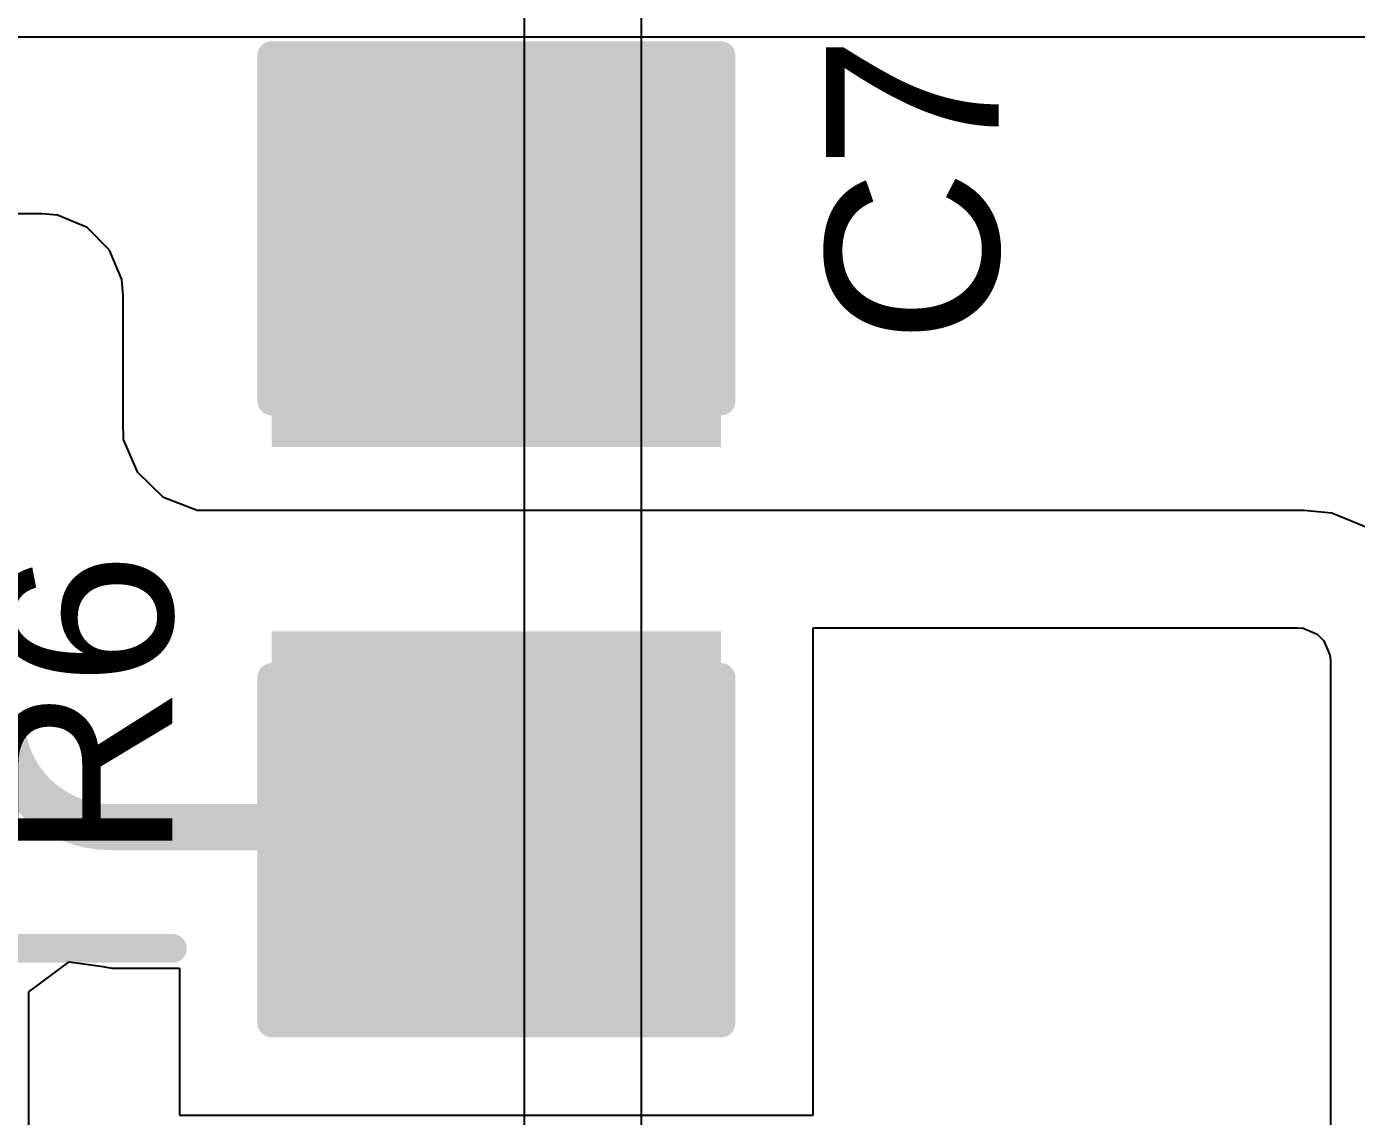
# Model space of a CAD drawing. Header units: inches. Extents: x -18 to 202, y -11 to 119.
# Drawn here: x 43.52 to 49.38, y 17.27 to 22.07 of the extents above; entities that cross this region are included whole.
import ezdxf

# ---------------------------------------------------------------- set-up
doc = ezdxf.new("R2010")
doc.units = ezdxf.units.IN
for name, color, linetype in [('Board Outline', 216, 'Continuous'), ('Bottom Layer', 5, 'Continuous'), ('Top Layer', 1, 'Continuous'), ('Top Overlay', 2, 'Continuous'), ('Top Paste', 8, 'Continuous'), ('Top Solder', 216, 'Continuous')]:
    doc.layers.add(name, color=color, linetype=linetype)
doc.styles.add('Arial', font='', dxfattribs={"height": 0.2})
doc.styles.get('Arial').set_extended_font_data('Arial')

# ---------------------------------------------------------------- blocks, each defined once
blk = doc.blocks.new('C___1206_102')
at = {"layer": 'Top Layer'}
for points in [[(-2.03200254, 0.889), (-0.50800254, 0.889), (-0.50800254, -0.889), (-2.03200254, -0.889)], [(0.508, 0.889), (2.032, 0.889), (2.032, -0.889), (0.508, -0.889)]]:
    blk.add_hatch(color=1, dxfattribs=at).paths.add_polyline_path(points)
at = {"layer": 'Top Paste'}
for points in [[(-2.03200254, 0.889), (-0.50800254, 0.889), (-0.50800254, -0.889), (-2.03200254, -0.889)], [(0.508, 0.889), (2.032, 0.889), (2.032, -0.889), (0.508, -0.889)]]:
    blk.add_hatch(color=8, dxfattribs=at).paths.add_polyline_path(points)
at = {"layer": 'Top Solder'}
for points in [[(-2.13360254, 0.9905999999999999), (-0.40640254, 0.9905999999999999), (-0.40640254, -0.9905999999999999), (-2.13360254, -0.9905999999999999)], [(0.4064, 0.9905999999999999), (2.1336, 0.9905999999999999), (2.1336, -0.9905999999999999), (0.4064, -0.9905999999999999)]]:
    blk.add_hatch(color=216, dxfattribs=at).paths.add_polyline_path(points)
at = {"layer": 'Top Overlay', "const_width": 0.127}
for points in [[(-2.1336, 0.9905999999999999), (-2.1336, -0.9905974599999998)], [(-2.1336, 0.9905999999999999), (-0.6096, 0.9905999999999999)], [(0.60959746, 0.9905999999999999), (2.13359746, 0.9905999999999999)], [(2.13359746, 0.9905999999999999), (2.13359746, -0.99060254)], [(-2.1336, -0.9905974599999998), (-0.6096, -0.9905974599999998)], [(0.6096025399999999, -0.99060254), (2.13359746, -0.99060254)]]:
    blk.add_lwpolyline(points, dxfattribs=at)
at = {"layer": 'Top Overlay', "const_width": 0.0635}
for points in [[(-2.16535, 0.9905999999999999, 1), (-2.10185, 0.9905999999999999, 1)], [(-2.16535, 0.9905999999999999, 1), (-2.10185, 0.9905999999999999, 1)], [(-0.64135, 0.9905999999999999, 1), (-0.57785, 0.9905999999999999, 1)], [(0.57784746, 0.9905999999999999, 1), (0.64134746, 0.9905999999999999, 1)], [(2.10184746, 0.9905999999999999, 1), (2.16534746, 0.9905999999999999, 1)], [(2.10184746, 0.9905999999999999, 1), (2.16534746, 0.9905999999999999, 1)], [(-2.16535, -0.9905974599999998, 1), (-2.10185, -0.9905974599999998, 1)], [(-2.16535, -0.9905974599999998, 1), (-2.10185, -0.9905974599999998, 1)], [(-0.64135, -0.9905974599999998, 1), (-0.57785, -0.9905974599999998, 1)], [(0.57785254, -0.99060254, 1), (0.64135254, -0.99060254, 1)], [(2.10184746, -0.99060254, 1), (2.16534746, -0.99060254, 1)], [(2.10184746, -0.99060254, 1), (2.16534746, -0.99060254, 1)]]:
    blk.add_lwpolyline(points, format="xyb", close=True, dxfattribs=at)

msp = doc.modelspace()

# ---------------------------------------------------------------- linework, layer by layer
at = {"layer": 'Board Outline', "const_width": 0.254}
msp.add_lwpolyline([(44.2298709, 62.30989315999999, -3.535496147403243), (7.564747379999999, 62.28912103999999)], format="xyb", dxfattribs=at)
at = {"layer": 'Bottom Layer'}
for p, q in [((45.71004828, 23.27102534), (45.71004828, 13.49106522)), ((46.228, 13.4910449), (46.228, 23.27102534))]:
    msp.add_line(p, q, dxfattribs=at)
at = {"layer": 'Top Layer'}
for p, q in [((41.0380688, 22.02921934), (46.39705478, 22.0292168)), ((46.39705478, 22.0292168), (53.44696448, 22.02921172)), ((43.58188134, 21.2493352), (41.0380688, 21.2493352)), ((43.5818788, 21.24933012), (43.58188134, 21.2493352)), ((43.65214028, 21.24242132), (43.5818788, 21.24933012)), ((43.78196222, 21.18865714), (43.65214028, 21.24242132)), ((43.88132194, 21.08929488), (43.78196222, 21.18865714)), ((43.9350785, 20.9594704), (43.88132194, 21.08929488)), ((43.94198476, 20.88920892), (43.9350785, 20.9594704)), ((43.94199746, 20.33350264), (43.94198476, 20.88920892)), ((43.94199746, 20.3335001), (43.94199746, 20.33350264)), ((43.9431811, 20.2541886), (43.94199746, 20.3335001)), ((44.0060842, 20.10855008), (43.9431811, 20.2541886)), ((44.1199397, 19.99807786), (44.0060842, 20.10855008)), ((44.26740702, 19.9395969), (44.1199397, 19.99807786)), ((44.34671852, 19.9408034), (44.26740702, 19.9395969)), ((49.14862916, 19.9408034), (44.34671852, 19.9408034)), ((49.14862408, 19.94079324), (49.14862916, 19.9408034)), ((49.2725837, 19.92860378), (49.14862408, 19.94079324)), ((49.50163582, 19.83374748), (49.2725837, 19.92860378)), ((46.984539, 17.27343764), (46.984539, 19.42285168)), ((46.984539, 19.42285168), (49.12312248, 19.42285168)), ((49.12312248, 19.42285168), (49.1454059, 19.42065966)), ((49.1454059, 19.42065966), (49.2082582, 19.39463228)), ((49.2082582, 19.39463228), (49.23782634, 19.36506414)), ((49.23782634, 19.36506414), (49.26385372, 19.30221438)), ((49.26385372, 19.30221438), (49.26603812, 19.28001732)), ((49.26603812, 19.28001732), (49.26604065999999, 17.10327542)), ((43.52542476, 17.81739642), (43.7032273, 17.94888968)), ((43.7032273, 17.94888968), (43.85231005999999, 17.9292631)), ((43.85231005999999, 17.9292631), (43.88935596, 17.92189456)), ((43.88935596, 17.92189456), (44.19053899999999, 17.92189456)), ((44.19053899999999, 17.92189456), (44.19053899999999, 17.27343764)), ((43.52542476, 15.9409384), (43.52542476, 17.81739642)), ((44.19053899999999, 17.27343764), (46.984539, 17.27343764))]:
    msp.add_line(p, q, dxfattribs=at)
at = {"layer": 'Top Layer', "const_width": 0.2032}
msp.add_lwpolyline([(43.88935596, 18.54343764, -0.4142135623730951), (43.40375622, 19.02903738)], format="xyb", dxfattribs=at)
msp.add_lwpolyline([(43.88935596, 18.54343764), (45.587539, 18.54343764)], dxfattribs=at)
at = {"layer": 'Top Layer', "const_width": 0.1016}
for points in [[(43.83855596, 18.54343764, 1), (43.94015596, 18.54343764, 1)], [(43.83855596, 18.54343764, 1), (43.94015596, 18.54343764, 1)], [(45.536739, 18.54343764, 1), (45.638339, 18.54343764, 1)]]:
    msp.add_lwpolyline(points, format="xyb", close=True, dxfattribs=at)
at = {"layer": 'Top Overlay', "const_width": 0.127}
msp.add_lwpolyline([(42.15506174, 18.0086), (44.15860104, 18.0086)], dxfattribs=at)
at = {"layer": 'Top Overlay', "const_width": 0.0635}
msp.add_lwpolyline([(44.12685104, 18.0086, 1), (44.19035104, 18.0086, 1)], format="xyb", close=True, dxfattribs=at)

# ---------------------------------------------------------------- block references
at = {"rotation": 90}
msp.add_blockref('C___1206_102', (45.587539, 19.81344018), dxfattribs=at)

# ---------------------------------------------------------------- texts
at = {"layer": 'Top Overlay', "style": 'Arial'}
for s, p in [('C7', (47.802673, 20.67580828)), ('R6', (44.1585985, 18.3961913))]:
    msp.add_text(s, height=0.7619999999999999, rotation=90, dxfattribs=at).set_placement(p)

doc.saveas('drawing.dxf')
